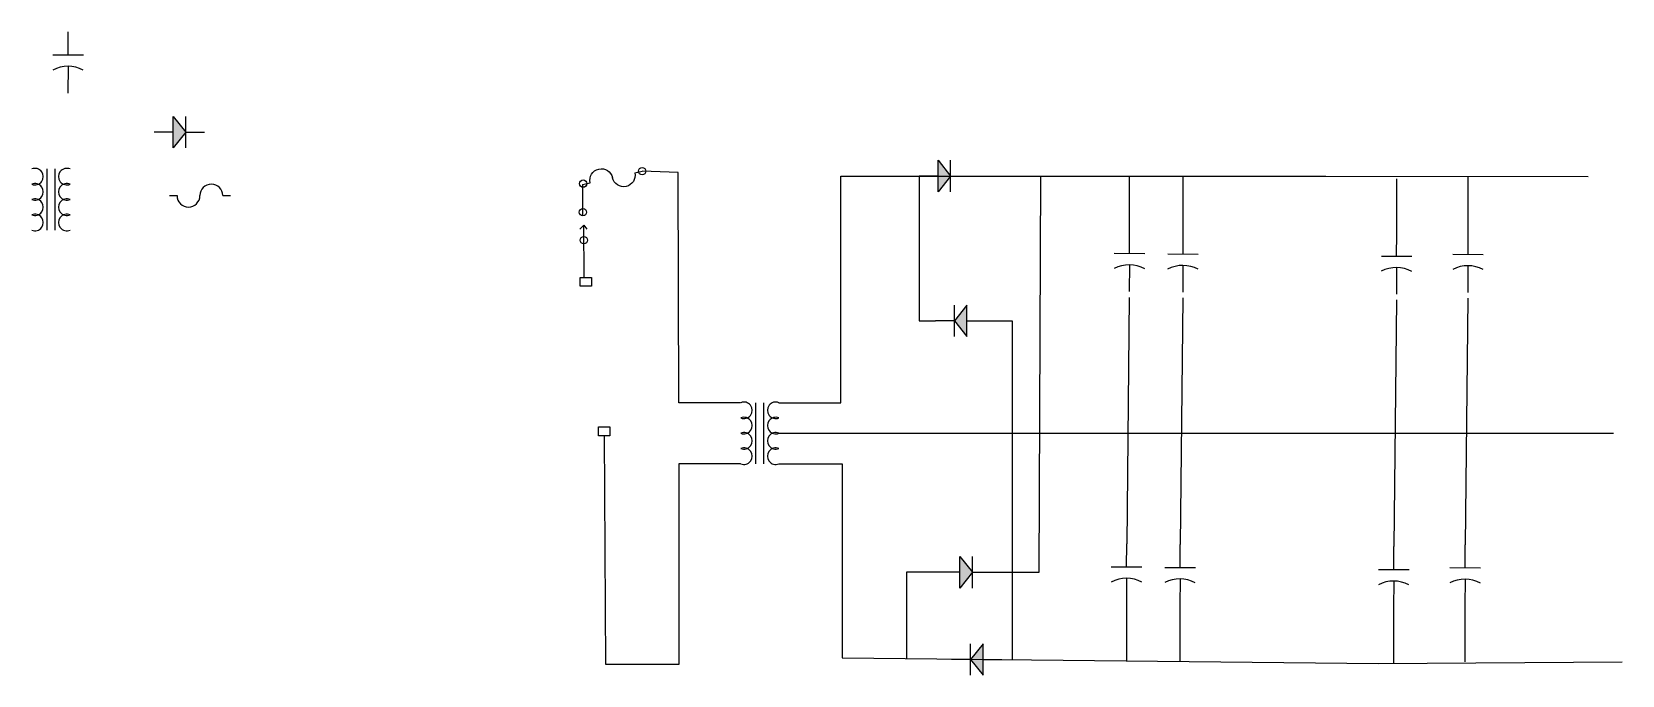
# Model space of a CAD drawing. Header units: inches. Extents: x 27 to 37.4, y 26.9 to 31.1.
import ezdxf

# ---------------------------------------------------------------- set-up
doc = ezdxf.new("R2010")
doc.units = ezdxf.units.IN
doc.header["$MEASUREMENT"] = 0

# ---------------------------------------------------------------- blocks, each defined once
blk = doc.blocks.new('Capacitor')
at = {"color": 7}
for p, q in [((0.15, 0), (0, 0)), ((0.15, -0.1), (0.15, 0.1)), ((0.225, 0), (0.4, 0))]:
    blk.add_line(p, q, dxfattribs=at)
blk.add_arc((0.4375, 0), 0.2125, 151.9275, 208.0725, dxfattribs=at)
blk = doc.blocks.new('Transformer')
at = {"color": 7}
for p, q in [((0.1, 0), (0.1, 0.4)), ((0.15, 0.4), (0.15, 0))]:
    blk.add_line(p, q, dxfattribs=at)
for centre, start, end in [((0.021, 0.35), 247.3801, 112.6199), ((0.229, 0.35), 67.3801, 292.6199), ((0.021, 0.25), 247.3801, 112.6199), ((0.229, 0.25), 67.3801, 292.6199), ((0.021, 0.15), 247.3801, 112.6199), ((0.021, 0.05), 247.3801, 112.6199), ((0.229, 0.15), 67.3801, 292.6199), ((0.229, 0.05), 67.3801, 292.6199)]:
    blk.add_arc(centre, 0.0542, start, end, dxfattribs=at)
blk = doc.blocks.new('Fuse')
at = {"color": 7}
for p, q in [((0, 0), (0.05, 0)), ((0.35, 0), (0.4, 0))]:
    blk.add_line(p, q, dxfattribs=at)
for centre, start, end in [((0.125, 0), 180, 0), ((0.275, 0), 0, 180)]:
    blk.add_arc(centre, 0.075, start, end, dxfattribs=at)
blk = doc.blocks.new('Diode')
at = {"color": 7}
for p, q in [((0.15, 0), (0, 0)), ((0.15, 0.125), (0.25, 0)), ((0.15, -0.125), (0.15, 0.125)), ((0.25, 0), (0.15, -0.125)), ((0.25, -0.125), (0.25, 0.125)), ((0.25, 0), (0.4, 0))]:
    blk.add_line(p, q, dxfattribs=at)
blk.add_solid([(0.15, -0.125), (0.25, 0), (0.15, 0.125)], dxfattribs=at)

msp = doc.modelspace()

# ---------------------------------------------------------------- linework, layer by layer
for p, q in [((30.557, 30.087), (30.557, 29.881)), ((31.181, 30.165), (30.947, 30.174)), ((31.186, 28.659), (31.181, 30.165)), ((32.247, 28.659), (32.247, 30.142)), ((32.247, 30.142), (35.42, 30.142)), ((32.759, 30.142), (32.759, 29.195)), ((33.088, 30.142), (33.552, 30.142)), ((33.552, 30.142), (33.543, 27.548)), ((34.136, 29.786), (34.136, 30.142)), ((34.486, 29.782), (34.486, 30.138)), ((35.42, 30.142), (37.136, 30.138)), ((35.884, 29.768), (35.884, 30.124)), ((36.351, 29.78), (36.351, 30.136)), ((30.565, 29.82), (30.538, 29.795)), ((30.538, 29.795), (30.565, 29.82)), ((30.567, 29.48), (30.565, 29.82)), ((30.565, 29.82), (30.585, 29.795)), ((34.134, 29.348), (34.117, 27.735)), ((34.484, 29.345), (34.467, 27.731)), ((35.882, 29.331), (35.865, 27.717)), ((36.349, 29.342), (36.332, 27.729)), ((32.759, 29.195), (32.866, 29.195)), ((33.195, 29.195), (33.367, 29.195)), ((33.367, 29.195), (33.367, 26.978)), ((31.591, 28.659), (31.186, 28.659)), ((31.841, 28.659), (32.247, 28.659)), ((30.708, 26.946), (30.7, 28.446)), ((31.841, 28.459), (35.513, 28.459)), ((35.513, 28.459), (37.303, 28.459)), ((31.591, 28.259), (31.187, 28.259)), ((31.187, 28.259), (31.187, 26.946)), ((31.841, 28.259), (32.256, 28.259)), ((32.256, 28.259), (32.256, 26.99)), ((32.902, 27.549), (32.677, 27.549)), ((32.677, 27.549), (32.677, 26.986)), ((33.543, 27.548), (33.231, 27.548)), ((34.115, 27.335), (34.115, 26.971)), ((34.465, 27.331), (34.465, 26.967)), ((35.863, 27.317), (35.863, 26.953)), ((36.33, 27.329), (36.33, 26.964)), ((32.256, 26.99), (35.764, 26.953)), ((35.764, 26.953), (37.359, 26.964)), ((31.187, 26.946), (30.708, 26.946))]:
    msp.add_line(p, q)
for points in [[(30.54, 29.478), (30.615, 29.478), (30.615, 29.421), (30.54, 29.421)], [(30.66, 28.5), (30.735, 28.5), (30.735, 28.443), (30.66, 28.443)]]:
    msp.add_lwpolyline(points, close=True)
for centre in [(30.947, 30.174), (30.56, 30.092), (30.559, 29.905), (30.565, 29.722)]:
    msp.add_circle(centre, 0.0239)

# ---------------------------------------------------------------- block references
for p, rotation in [((27.191, 31.085), 269.7012574100876), ((34.136, 29.786), 269.7012574100875), ((34.486, 29.782), 269.7012574100875), ((35.884, 29.768), 269.7012574100875), ((36.351, 29.78), 269.7012574100875), ((34.117, 27.735), 269.7012574100875), ((34.467, 27.731), 269.7012574100875), ((35.865, 27.717), 269.7012574100875), ((36.332, 27.729), 269.7012574100875)]:
    msp.add_blockref('Capacitor', p, dxfattribs=dict(rotation=rotation))
at = {"zscale": 0.8226171595810586}
for p, xscale, yscale in [((27.754, 30.429), 0.822617159581057, 0.822617159581057), ((32.759, 30.142), 0.822617159581057, 0.822617159581057), ((33.195, 29.195), -0.822617159581057, 0.822617159581057), ((32.902, 27.549), 0.8226171595810587, 0.8226171595810587), ((33.3, 26.979), -0.822617159581057, 0.822617159581057)]:
    msp.add_blockref('Diode', p, dxfattribs=dict(at, xscale=xscale, yscale=yscale))
for name, p in [('Transformer', (26.953, 29.788)), ('Fuse', (27.853, 30.014)), ('Transformer', (31.591, 28.259))]:
    msp.add_blockref(name, p)
at = {"xscale": -1, "rotation": 192.5473169970939}
msp.add_blockref('Fuse', (30.557, 30.087), dxfattribs=at)

doc.saveas('drawing.dxf')
